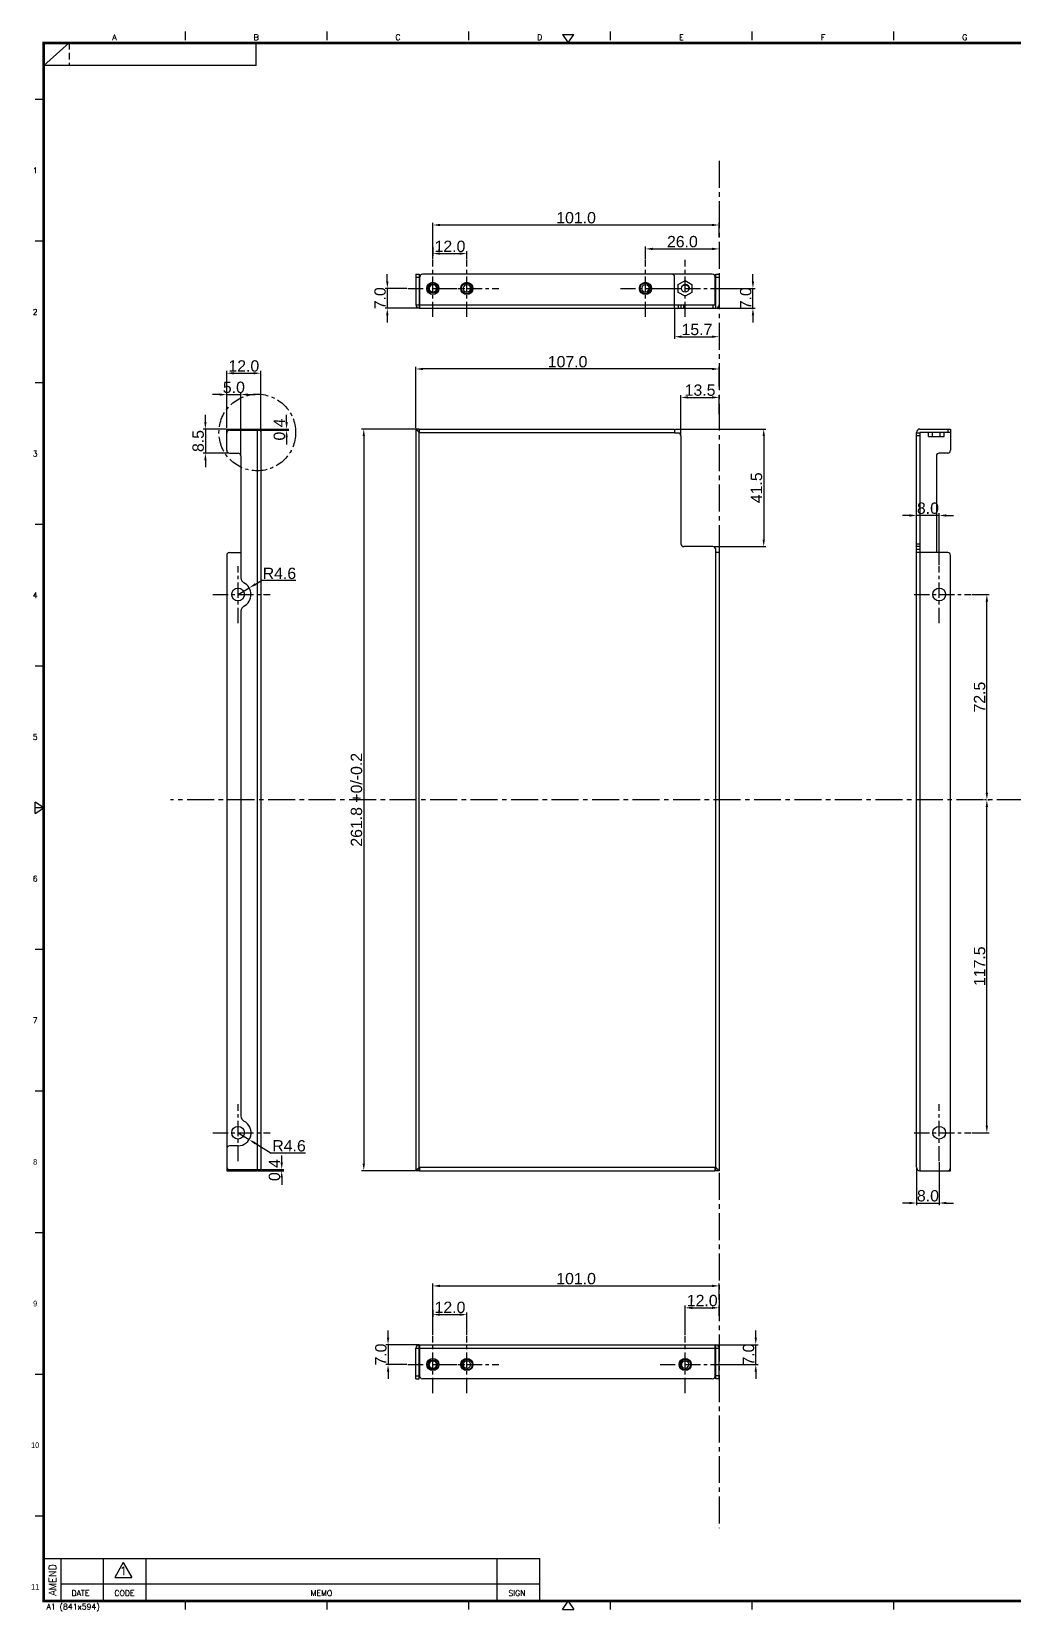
# Model space of a CAD drawing. Extents: x -425 to 6552, y -3049 to 3105.
# Drawn here: x 2309 to 2655, y -2564 to -2007 of the extents above; entities that cross this region are included whole.
import ezdxf
from ezdxf.enums import TextEntityAlignment as Align

# ---------------------------------------------------------------- set-up
doc = ezdxf.new("R2010")
doc.units = 0
doc.header["$PDMODE"] = 3
doc.header["$PDSIZE"] = 1.5
for name, pattern in [('CENTER', [17.8, 10.75, -2.35, 2.35, -2.35]), ('CENTER2', [28.575, 19.05, -3.175, 3.175, -3.175]), ('HIDDEN', [3.525, 2.35, -1.175])]:
    doc.linetypes.add(name, pattern=pattern)
doc.layers.get('0').update_dxf_attribs({"linetype": 'CONTINUOUS'})
doc.layers.get('DEFPOINTS').update_dxf_attribs({"linetype": 'CONTINUOUS'})
doc.layers.add('3', color=112, linetype='CENTER')
doc.layers.add('DIM', color=1, linetype='CONTINUOUS')
doc.styles.add('OMI-1', font='arial.ttf', dxfattribs={"oblique": 1})
doc.styles.add('SIM', font='simplex')
doc.styles.get("Standard").update_dxf_attribs({"font": 'gulim.ttc', "width": 0.8, "height": 2})
doc.dimstyles.new('1', dxfattribs={"dimtxt": 4, "dimasz": 2.5, "dimexe": 0.8, "dimexo": 0.3, "dimgap": 0.5, "dimtad": 1, "dimtoh": 1, "dimdec": 1, "dimzin": 0, "dimtxsty": 'OMI-1', "dimcen": 0, "dimclrd": 256, "dimclre": 256, "dimclrt": 256, "dimazin": 3, "dimtfac": 0.8, "dimtdec": 1, "dimtix": 1, "dimtmove": 0, "dimatfit": 3, "dimtolj": 1, "dimtzin": 0})

# ---------------------------------------------------------------- blocks, each defined once
blk = doc.blocks.new('*D8349')
at = {"layer": 'DEFPOINTS', "color": 0}
for p in [(2450.36, -2074.92), (2551.36, -2079.63), (2450.36, -2087.24)]:
    blk.add_point(p, dxfattribs=at)
at = {"layer": 'DIM'}
for p, q in [((2450.36, -2086.94), (2450.36, -2074.12)), ((2551.36, -2079.33), (2551.36, -2074.12)), ((2548.86, -2074.92), (2452.86, -2074.92))]:
    blk.add_line(p, q, dxfattribs=at)
for points in [[(2452.86, -2074.5), (2452.86, -2075.33), (2450.36, -2074.92)], [(2548.86, -2075.33), (2548.86, -2074.5), (2551.36, -2074.92)]]:
    blk.add_solid(points, dxfattribs=at)
at = {"layer": 'DIM', "insert": (2500.86, -2072.37), "char_height": 4, "attachment_point": 5, "style": 'OMI-1'}
blk.add_mtext('\\A1;101.0', dxfattribs=at)
blk = doc.blocks.new('*D8350')
at = {"layer": 'DEFPOINTS', "color": 0}
for p in [(2450.36, -2082.43), (2462.36, -2085.01), (2462.36, -2087.24)]:
    blk.add_point(p, dxfattribs=at)
at = {"layer": 'DIM'}
for p, q in [((2450.36, -2082.73), (2450.36, -2085.81)), ((2452.86, -2085.01), (2459.86, -2085.01)), ((2462.36, -2086.94), (2462.36, -2084.21))]:
    blk.add_line(p, q, dxfattribs=at)
for points in [[(2452.86, -2084.6), (2452.86, -2085.43), (2450.36, -2085.01)], [(2459.86, -2085.43), (2459.86, -2084.6), (2462.36, -2085.01)]]:
    blk.add_solid(points, dxfattribs=at)
at = {"layer": 'DIM', "insert": (2456.36, -2082.47), "char_height": 4, "attachment_point": 5, "style": 'OMI-1'}
blk.add_mtext('\\A1;12.0', dxfattribs=at)
blk = doc.blocks.new('*D8351')
at = {"layer": 'DEFPOINTS', "color": 0}
for p in [(2551.36, -2082.43), (2551.36, -2083.36), (2525.36, -2087.24)]:
    blk.add_point(p, dxfattribs=at)
at = {"layer": 'DIM'}
for p, q in [((2525.36, -2086.94), (2525.36, -2082.56)), ((2527.86, -2083.36), (2548.86, -2083.36)), ((2551.36, -2082.73), (2551.36, -2084.16))]:
    blk.add_line(p, q, dxfattribs=at)
for points in [[(2527.86, -2082.94), (2527.86, -2083.77), (2525.36, -2083.36)], [(2548.86, -2083.77), (2548.86, -2082.94), (2551.36, -2083.36)]]:
    blk.add_solid(points, dxfattribs=at)
at = {"layer": 'DIM', "insert": (2538.36, -2080.81), "char_height": 4, "attachment_point": 5, "style": 'OMI-1'}
blk.add_mtext('\\A1;26.0', dxfattribs=at)
blk = doc.blocks.new('*D8352')
at = {"layer": 'DEFPOINTS', "color": 0}
for p in [(2441.52, -2097.3), (2434.29, -2104.3), (2445.66, -2104.3)]:
    blk.add_point(p, dxfattribs=at)
at = {"layer": 'DIM'}
for p, q in [((2434.29, -2094.8), (2434.29, -2092.3)), ((2441.22, -2097.3), (2433.49, -2097.3)), ((2434.29, -2097.3), (2434.29, -2104.3)), ((2445.36, -2104.3), (2433.49, -2104.3)), ((2434.29, -2106.8), (2434.29, -2109.3))]:
    blk.add_line(p, q, dxfattribs=at)
for points in [[(2433.87, -2094.8), (2434.7, -2094.8), (2434.29, -2097.3)], [(2434.7, -2106.8), (2433.87, -2106.8), (2434.29, -2104.3)]]:
    blk.add_solid(points, dxfattribs=at)
at = {"layer": 'DIM', "insert": (2431.74, -2100.8), "char_height": 4, "attachment_point": 5, "rotation": 90, "style": 'OMI-1'}
blk.add_mtext('\\A1;7.0', dxfattribs=at)
blk = doc.blocks.new('*D8353')
at = {"layer": 'DEFPOINTS', "color": 0}
for p in [(2444.36, -2125.74), (2551.36, -2132.23), (2444.36, -2146.95)]:
    blk.add_point(p, dxfattribs=at)
at = {"layer": 'DIM'}
for p, q in [((2444.36, -2146.65), (2444.36, -2124.94)), ((2548.86, -2125.74), (2446.86, -2125.74)), ((2551.36, -2131.93), (2551.36, -2124.94))]:
    blk.add_line(p, q, dxfattribs=at)
for points in [[(2446.86, -2125.33), (2446.86, -2126.16), (2444.36, -2125.74)], [(2548.86, -2126.16), (2548.86, -2125.33), (2551.36, -2125.74)]]:
    blk.add_solid(points, dxfattribs=at)
at = {"layer": 'DIM', "insert": (2497.86, -2123.2), "char_height": 4, "attachment_point": 5, "style": 'OMI-1'}
blk.add_mtext('\\A1;107.0', dxfattribs=at)
blk = doc.blocks.new('*D8354')
at = {"layer": 'DEFPOINTS', "color": 0}
for p in [(2551.36, -2135.77), (2551.36, -2141.96), (2537.86, -2149.35)]:
    blk.add_point(p, dxfattribs=at)
at = {"layer": 'DIM'}
for p, q in [((2537.86, -2149.05), (2537.86, -2134.97)), ((2540.36, -2135.77), (2548.86, -2135.77)), ((2551.36, -2141.66), (2551.36, -2134.97))]:
    blk.add_line(p, q, dxfattribs=at)
for points in [[(2540.36, -2135.35), (2540.36, -2136.19), (2537.86, -2135.77)], [(2548.86, -2136.19), (2548.86, -2135.35), (2551.36, -2135.77)]]:
    blk.add_solid(points, dxfattribs=at)
at = {"layer": 'DIM', "insert": (2544.61, -2133.23), "char_height": 4, "attachment_point": 5, "style": 'OMI-1'}
blk.add_mtext('\\A1;13.5', dxfattribs=at)
blk = doc.blocks.new('*D8355')
at = {"layer": 'DEFPOINTS', "color": 0}
for p in [(2535.66, -2146.95), (2549.16, -2188.45), (2567.09, -2188.45)]:
    blk.add_point(p, dxfattribs=at)
at = {"layer": 'DIM'}
for p, q in [((2535.96, -2146.95), (2567.89, -2146.95)), ((2567.09, -2149.45), (2567.09, -2185.95)), ((2549.46, -2188.45), (2567.89, -2188.45))]:
    blk.add_line(p, q, dxfattribs=at)
for points in [[(2567.51, -2149.45), (2566.68, -2149.45), (2567.09, -2146.95)], [(2566.68, -2185.95), (2567.51, -2185.95), (2567.09, -2188.45)]]:
    blk.add_solid(points, dxfattribs=at)
at = {"layer": 'DIM', "insert": (2564.55, -2167.7), "char_height": 4, "attachment_point": 5, "rotation": 90, "style": 'OMI-1'}
blk.add_mtext('\\A1;41.5', dxfattribs=at)
blk = doc.blocks.new('*D8356')
at = {"layer": 'DEFPOINTS', "color": 0}
for p in [(2535.66, -2104.3), (2551.36, -2113.78), (2551.36, -2114.35)]:
    blk.add_point(p, dxfattribs=at)
at = {"layer": 'DIM'}
for p, q in [((2535.66, -2104.6), (2535.66, -2115.15)), ((2538.16, -2114.35), (2548.86, -2114.35)), ((2551.36, -2114.08), (2551.36, -2115.15))]:
    blk.add_line(p, q, dxfattribs=at)
for points in [[(2538.16, -2113.94), (2538.16, -2114.77), (2535.66, -2114.35)], [(2548.86, -2114.77), (2548.86, -2113.94), (2551.36, -2114.35)]]:
    blk.add_solid(points, dxfattribs=at)
at = {"layer": 'DIM', "insert": (2543.51, -2111.81), "char_height": 4, "attachment_point": 5, "style": 'OMI-1'}
blk.add_mtext('\\A1;15.7', dxfattribs=at)
blk = doc.blocks.new('*D8357')
at = {"layer": 'DEFPOINTS', "color": 0}
for p in [(2549.96, -2097.3), (2563.29, -2097.3), (2550.16, -2104.3)]:
    blk.add_point(p, dxfattribs=at)
at = {"layer": 'DIM'}
for p, q in [((2563.29, -2094.8), (2563.29, -2092.3)), ((2550.26, -2097.3), (2564.09, -2097.3)), ((2563.29, -2104.3), (2563.29, -2097.3)), ((2550.46, -2104.3), (2564.09, -2104.3)), ((2563.29, -2106.8), (2563.29, -2109.3))]:
    blk.add_line(p, q, dxfattribs=at)
for points in [[(2562.87, -2094.8), (2563.7, -2094.8), (2563.29, -2097.3)], [(2563.7, -2106.8), (2562.87, -2106.8), (2563.29, -2104.3)]]:
    blk.add_solid(points, dxfattribs=at)
at = {"layer": 'DIM', "insert": (2560.75, -2100.8), "char_height": 4, "attachment_point": 5, "rotation": 90, "style": 'OMI-1'}
blk.add_mtext('\\A1;7.0', dxfattribs=at)
blk = doc.blocks.new('*D8358')
at = {"layer": 'DEFPOINTS', "color": 0}
for p in [(2444.36, -2146.95), (2425.98, -2408.75), (2444.36, -2408.75)]:
    blk.add_point(p, dxfattribs=at)
at = {"layer": 'DIM'}
for p, q in [((2444.06, -2146.95), (2425.18, -2146.95)), ((2425.98, -2149.45), (2425.98, -2406.25)), ((2444.06, -2408.75), (2425.18, -2408.75))]:
    blk.add_line(p, q, dxfattribs=at)
for points in [[(2426.4, -2149.45), (2425.57, -2149.45), (2425.98, -2146.95)], [(2425.57, -2406.25), (2426.4, -2406.25), (2425.98, -2408.75)]]:
    blk.add_solid(points, dxfattribs=at)
at = {"layer": 'DIM', "insert": (2423.42, -2277.85), "char_height": 4, "attachment_point": 5, "rotation": 90, "style": 'OMI-1'}
blk.add_mtext('\\A1;\\A1;261.8 +0/-0.2', dxfattribs=at)
blk = doc.blocks.new('*D8359')
at = {"layer": 'DEFPOINTS', "color": 0}
for p in [(2377.62, -2146.95), (2370.1, -2155.45), (2378.62, -2155.45)]:
    blk.add_point(p, dxfattribs=at)
at = {"layer": 'DIM'}
for p, q in [((2377.32, -2146.95), (2369.3, -2146.95)), ((2370.1, -2144.45), (2370.1, -2141.95)), ((2370.1, -2146.95), (2370.1, -2155.45)), ((2378.32, -2155.45), (2369.3, -2155.45)), ((2370.1, -2157.95), (2370.1, -2160.45))]:
    blk.add_line(p, q, dxfattribs=at)
for points in [[(2369.69, -2144.45), (2370.52, -2144.45), (2370.1, -2146.95)], [(2370.52, -2157.95), (2369.69, -2157.95), (2370.1, -2155.45)]]:
    blk.add_solid(points, dxfattribs=at)
at = {"layer": 'DIM', "insert": (2367.56, -2151.2), "char_height": 4, "attachment_point": 5, "rotation": 90, "style": 'OMI-1'}
blk.add_mtext('\\A1;8.5', dxfattribs=at)
blk = doc.blocks.new('*D8360')
at = {"layer": 'DEFPOINTS', "color": 0}
for p in [(2382.62, -2134.78), (2377.62, -2146.95), (2382.62, -2156.45)]:
    blk.add_point(p, dxfattribs=at)
at = {"layer": 'DIM'}
for p, q in [((2375.12, -2134.78), (2372.62, -2134.78)), ((2377.62, -2146.65), (2377.62, -2133.98)), ((2377.62, -2134.78), (2382.62, -2134.78)), ((2382.62, -2156.15), (2382.62, -2133.98)), ((2385.12, -2134.78), (2387.62, -2134.78))]:
    blk.add_line(p, q, dxfattribs=at)
for points in [[(2375.12, -2135.2), (2375.12, -2134.37), (2377.62, -2134.78)], [(2385.12, -2134.37), (2385.12, -2135.2), (2382.62, -2134.78)]]:
    blk.add_solid(points, dxfattribs=at)
at = {"layer": 'DIM', "insert": (2380.12, -2132.24), "char_height": 4, "attachment_point": 5, "style": 'OMI-1'}
blk.add_mtext('\\A1;5.0', dxfattribs=at)
blk = doc.blocks.new('*D8361')
at = {"layer": 'DEFPOINTS', "color": 0}
for p in [(2389.62, -2127.24), (2377.62, -2140.32), (2389.62, -2148.15)]:
    blk.add_point(p, dxfattribs=at)
at = {"layer": 'DIM'}
for p, q in [((2377.62, -2140.02), (2377.62, -2126.44)), ((2380.12, -2127.24), (2387.12, -2127.24)), ((2389.62, -2147.85), (2389.62, -2126.44))]:
    blk.add_line(p, q, dxfattribs=at)
for points in [[(2380.12, -2126.82), (2380.12, -2127.65), (2377.62, -2127.24)], [(2387.12, -2127.65), (2387.12, -2126.82), (2389.62, -2127.24)]]:
    blk.add_solid(points, dxfattribs=at)
at = {"layer": 'DIM', "insert": (2383.62, -2124.7), "char_height": 4, "attachment_point": 5, "style": 'OMI-1'}
blk.add_mtext('\\A1;12.0', dxfattribs=at)
blk = doc.blocks.new('*D8362')
at = {"layer": 'DEFPOINTS', "color": 0}
for p in [(2381.62, -2205.35), (2385.58, -2203)]:
    blk.add_point(p, dxfattribs=at)
at = {"layer": 'DIM'}
for p, q in [((2387.73, -2201.73), (2389.88, -2200.45)), ((2402, -2200.45), (2389.88, -2200.45)), ((2381.62, -2205.35), (2385.58, -2203))]:
    blk.add_line(p, q, dxfattribs=at)
blk.add_solid([(2387.51, -2201.37), (2387.94, -2202.09), (2385.58, -2203)], dxfattribs=at)
at = {"layer": 'DIM', "insert": (2396.19, -2197.91), "char_height": 4, "attachment_point": 5, "style": 'OMI-1'}
blk.add_mtext('\\A1;R4.6', dxfattribs=at)
blk = doc.blocks.new('*D8363')
at = {"layer": 'DEFPOINTS', "color": 0}
for p in [(2381.62, -2395.35), (2385.54, -2397.76)]:
    blk.add_point(p, dxfattribs=at)
at = {"layer": 'DIM'}
for p, q in [((2381.62, -2395.35), (2385.54, -2397.76)), ((2387.67, -2399.07), (2393.27, -2402.52)), ((2405.39, -2402.52), (2393.27, -2402.52))]:
    blk.add_line(p, q, dxfattribs=at)
blk.add_solid([(2387.89, -2398.72), (2387.45, -2399.43), (2385.54, -2397.76)], dxfattribs=at)
at = {"layer": 'DIM', "insert": (2399.58, -2399.98), "char_height": 4, "attachment_point": 5, "style": 'OMI-1'}
blk.add_mtext('\\A1;R4.6', dxfattribs=at)
blk = doc.blocks.new('*D8364')
at = {"layer": 'DEFPOINTS', "color": 0}
for p in [(2621, -2407.55), (2629, -2405.41), (2629, -2420.16)]:
    blk.add_point(p, dxfattribs=at)
at = {"layer": 'DIM'}
for p, q in [((2621, -2407.85), (2621, -2420.96)), ((2629, -2405.71), (2629, -2420.96)), ((2618.5, -2420.16), (2616, -2420.16)), ((2621, -2420.16), (2629, -2420.16)), ((2631.5, -2420.16), (2634, -2420.16))]:
    blk.add_line(p, q, dxfattribs=at)
for points in [[(2618.5, -2420.58), (2618.5, -2419.75), (2621, -2420.16)], [(2631.5, -2419.75), (2631.5, -2420.58), (2629, -2420.16)]]:
    blk.add_solid(points, dxfattribs=at)
at = {"layer": 'DIM', "insert": (2625, -2417.62), "char_height": 4, "attachment_point": 5, "style": 'OMI-1'}
blk.add_mtext('\\A1;8.0', dxfattribs=at)
blk = doc.blocks.new('*D8365')
at = {"layer": 'DEFPOINTS', "color": 0}
for p in [(2645.82, -2277.85), (2645.82, -2277.85), (2640.29, -2395.35)]:
    blk.add_point(p, dxfattribs=at)
at = {"layer": 'DIM'}
for p, q in [((2645.82, -2392.85), (2645.82, -2280.35)), ((2646.12, -2277.85), (2646.62, -2277.85)), ((2640.59, -2395.35), (2646.62, -2395.35))]:
    blk.add_line(p, q, dxfattribs=at)
for points in [[(2646.23, -2280.35), (2645.4, -2280.35), (2645.82, -2277.85)], [(2645.4, -2392.85), (2646.23, -2392.85), (2645.82, -2395.35)]]:
    blk.add_solid(points, dxfattribs=at)
at = {"layer": 'DIM', "insert": (2643.27, -2336.6), "char_height": 4, "attachment_point": 5, "rotation": 90, "style": 'OMI-1'}
blk.add_mtext('\\A1;117.5', dxfattribs=at)
blk = doc.blocks.new('*D8366')
at = {"layer": 'DEFPOINTS', "color": 0}
for p in [(2640.29, -2205.35), (2645.82, -2205.35), (2645.82, -2277.85)]:
    blk.add_point(p, dxfattribs=at)
at = {"layer": 'DIM'}
for p, q in [((2640.59, -2205.35), (2646.62, -2205.35)), ((2645.82, -2275.35), (2645.82, -2207.85)), ((2645.52, -2277.85), (2645.02, -2277.85))]:
    blk.add_line(p, q, dxfattribs=at)
for points in [[(2646.23, -2207.85), (2645.4, -2207.85), (2645.82, -2205.35)], [(2645.4, -2275.35), (2646.23, -2275.35), (2645.82, -2277.85)]]:
    blk.add_solid(points, dxfattribs=at)
at = {"layer": 'DIM', "insert": (2643.27, -2241.6), "char_height": 4, "attachment_point": 5, "rotation": 90, "style": 'OMI-1'}
blk.add_mtext('\\A1;72.5', dxfattribs=at)
blk = doc.blocks.new('*D8367')
at = {"layer": 'DEFPOINTS', "color": 0}
for p in [(2621, -2177.46), (2621, -2179.53), (2629, -2195.29)]:
    blk.add_point(p, dxfattribs=at)
at = {"layer": 'DIM'}
for p, q in [((2618.5, -2177.46), (2616, -2177.46)), ((2621, -2179.23), (2621, -2176.66)), ((2629, -2177.46), (2621, -2177.46)), ((2629, -2194.99), (2629, -2176.66)), ((2631.5, -2177.46), (2634, -2177.46))]:
    blk.add_line(p, q, dxfattribs=at)
for points in [[(2618.5, -2177.87), (2618.5, -2177.04), (2621, -2177.46)], [(2631.5, -2177.04), (2631.5, -2177.87), (2629, -2177.46)]]:
    blk.add_solid(points, dxfattribs=at)
at = {"layer": 'DIM', "insert": (2625, -2174.91), "char_height": 4, "attachment_point": 5, "style": 'OMI-1'}
blk.add_mtext('\\A1;8.0', dxfattribs=at)
blk = doc.blocks.new('*D8368')
at = {"layer": 'DEFPOINTS', "color": 0}
for p in [(2551.36, -2449.41), (2551.36, -2454.57), (2450.36, -2467.12)]:
    blk.add_point(p, dxfattribs=at)
at = {"layer": 'DIM'}
for p, q in [((2450.36, -2466.82), (2450.36, -2448.61)), ((2452.86, -2449.41), (2548.86, -2449.41)), ((2551.36, -2454.27), (2551.36, -2448.61))]:
    blk.add_line(p, q, dxfattribs=at)
for points in [[(2452.86, -2449), (2452.86, -2449.83), (2450.36, -2449.41)], [(2548.86, -2449.83), (2548.86, -2449), (2551.36, -2449.41)]]:
    blk.add_solid(points, dxfattribs=at)
at = {"layer": 'DIM', "insert": (2500.86, -2446.87), "char_height": 4, "attachment_point": 5, "style": 'OMI-1'}
blk.add_mtext('\\A1;101.0', dxfattribs=at)
blk = doc.blocks.new('*D8369')
at = {"layer": 'DEFPOINTS', "color": 0}
for p in [(2450.36, -2457.72), (2462.36, -2459.55), (2462.36, -2467.12)]:
    blk.add_point(p, dxfattribs=at)
at = {"layer": 'DIM'}
for p, q in [((2450.36, -2458.02), (2450.36, -2460.35)), ((2462.36, -2466.82), (2462.36, -2458.75)), ((2452.86, -2459.55), (2459.86, -2459.55))]:
    blk.add_line(p, q, dxfattribs=at)
for points in [[(2452.86, -2459.13), (2452.86, -2459.97), (2450.36, -2459.55)], [(2459.86, -2459.97), (2459.86, -2459.13), (2462.36, -2459.55)]]:
    blk.add_solid(points, dxfattribs=at)
at = {"layer": 'DIM', "insert": (2456.36, -2457.01), "char_height": 4, "attachment_point": 5, "style": 'OMI-1'}
blk.add_mtext('\\A1;12.0', dxfattribs=at)
blk = doc.blocks.new('*D8370')
at = {"layer": 'DEFPOINTS', "color": 0}
for p in [(2551.36, -2457.15), (2551.36, -2460.29), (2539.36, -2467.12)]:
    blk.add_point(p, dxfattribs=at)
at = {"layer": 'DIM'}
for p, q in [((2539.36, -2466.82), (2539.36, -2456.35)), ((2541.86, -2457.15), (2548.86, -2457.15)), ((2551.36, -2459.99), (2551.36, -2456.35))]:
    blk.add_line(p, q, dxfattribs=at)
for points in [[(2541.86, -2456.74), (2541.86, -2457.57), (2539.36, -2457.15)], [(2548.86, -2457.57), (2548.86, -2456.74), (2551.36, -2457.15)]]:
    blk.add_solid(points, dxfattribs=at)
at = {"layer": 'DIM', "insert": (2545.36, -2454.61), "char_height": 4, "attachment_point": 5, "style": 'OMI-1'}
blk.add_mtext('\\A1;12.0', dxfattribs=at)
blk = doc.blocks.new('*D8371')
at = {"layer": 'DEFPOINTS', "color": 0}
for p in [(2445.66, -2470.18), (2434.55, -2477.18), (2441.52, -2477.18)]:
    blk.add_point(p, dxfattribs=at)
at = {"layer": 'DIM'}
for p, q in [((2445.36, -2470.18), (2433.75, -2470.18)), ((2434.55, -2467.68), (2434.55, -2465.18)), ((2434.55, -2470.18), (2434.55, -2477.18)), ((2441.22, -2477.18), (2433.75, -2477.18)), ((2434.55, -2479.68), (2434.55, -2482.18))]:
    blk.add_line(p, q, dxfattribs=at)
for points in [[(2434.13, -2467.68), (2434.97, -2467.68), (2434.55, -2470.18)], [(2434.97, -2479.68), (2434.13, -2479.68), (2434.55, -2477.18)]]:
    blk.add_solid(points, dxfattribs=at)
at = {"layer": 'DIM', "insert": (2432.01, -2473.68), "char_height": 4, "attachment_point": 5, "rotation": 90, "style": 'OMI-1'}
blk.add_mtext('\\A1;7.0', dxfattribs=at)
blk = doc.blocks.new('*D8372')
at = {"layer": 'DEFPOINTS', "color": 0}
for p in [(2550.16, -2470.18), (2564.29, -2470.18), (2550.16, -2477.18)]:
    blk.add_point(p, dxfattribs=at)
at = {"layer": 'DIM'}
for p, q in [((2550.46, -2470.18), (2565.09, -2470.18)), ((2564.29, -2467.68), (2564.29, -2465.18)), ((2564.29, -2477.18), (2564.29, -2470.18)), ((2550.46, -2477.18), (2565.09, -2477.18)), ((2564.29, -2479.68), (2564.29, -2482.18))]:
    blk.add_line(p, q, dxfattribs=at)
for points in [[(2563.88, -2467.68), (2564.71, -2467.68), (2564.29, -2470.18)], [(2564.71, -2479.68), (2563.88, -2479.68), (2564.29, -2477.18)]]:
    blk.add_solid(points, dxfattribs=at)
at = {"layer": 'DIM', "insert": (2561.75, -2473.68), "char_height": 4, "attachment_point": 5, "rotation": 90, "style": 'OMI-1'}
blk.add_mtext('\\A1;7.0', dxfattribs=at)
blk = doc.blocks.new('*D8437')
at = {"layer": 'DEFPOINTS', "color": 0}
for p in [(2388.42, -2146.95), (2389.62, -2147.35), (2398.75, -2147.35)]:
    blk.add_point(p, dxfattribs=at)
at = {"layer": 'DIM'}
for p, q in [((2388.72, -2146.95), (2399.55, -2146.95)), ((2398.75, -2144.45), (2398.75, -2141.95)), ((2398.75, -2146.95), (2398.75, -2147.35)), ((2389.92, -2147.35), (2399.55, -2147.35)), ((2398.75, -2149.85), (2398.75, -2152.35))]:
    blk.add_line(p, q, dxfattribs=at)
for points in [[(2398.33, -2144.45), (2399.17, -2144.45), (2398.75, -2146.95)], [(2399.17, -2149.85), (2398.33, -2149.85), (2398.75, -2147.35)]]:
    blk.add_solid(points, dxfattribs=at)
at = {"layer": 'DIM', "insert": (2396.21, -2147.15), "char_height": 4, "attachment_point": 5, "rotation": 90, "style": 'OMI-1'}
blk.add_mtext('\\A1;0.4', dxfattribs=at)
blk = doc.blocks.new('*D8438')
at = {"layer": 'DEFPOINTS', "color": 0}
for p in [(2388.42, -2408.75), (2389.62, -2408.35), (2397.02, -2408.35)]:
    blk.add_point(p, dxfattribs=at)
at = {"layer": 'DIM'}
for p, q in [((2397.02, -2405.85), (2397.02, -2403.35)), ((2388.72, -2408.75), (2397.82, -2408.75)), ((2389.92, -2408.35), (2397.82, -2408.35)), ((2397.02, -2408.75), (2397.02, -2408.35)), ((2397.02, -2411.25), (2397.02, -2413.75))]:
    blk.add_line(p, q, dxfattribs=at)
for points in [[(2396.61, -2405.85), (2397.44, -2405.85), (2397.02, -2408.35)], [(2397.44, -2411.25), (2396.61, -2411.25), (2397.02, -2408.75)]]:
    blk.add_solid(points, dxfattribs=at)
at = {"layer": 'DIM', "insert": (2394.48, -2408.55), "char_height": 4, "attachment_point": 5, "rotation": 90, "style": 'OMI-1'}
blk.add_mtext('\\A1;0.4', dxfattribs=at)

msp = doc.modelspace()

# ---------------------------------------------------------------- linework, layer by layer
for p, q in [((2363.04, -2009.65), (2363.04, -2006.65)), ((2413.04, -2009.65), (2413.04, -2006.65)), ((2463.04, -2009.65), (2463.04, -2006.65)), ((2513.04, -2009.65), (2513.04, -2006.65)), ((2563.04, -2009.65), (2563.04, -2006.65)), ((2613.04, -2009.65), (2613.04, -2006.65)), ((2313.04, -2018.65), (2322.04, -2010.65)), ((2388.04, -2018.65), (2388.04, -2010.65)), ((2496.04, -2007.65), (2500.04, -2007.65)), ((2496.04, -2007.65), (2498.04, -2010.65)), ((2498.04, -2010.65), (2500.04, -2007.65)), ((2388.04, -2018.65), (2313.04, -2018.65)), ((2313.04, -2030.65), (2310.04, -2030.65)), ((2313.04, -2080.65), (2310.04, -2080.65)), ((2313.04, -2130.65), (2310.04, -2130.65)), ((2313.04, -2180.65), (2310.04, -2180.65)), ((2313.04, -2230.65), (2310.04, -2230.65)), ((2310.04, -2282.65), (2310.04, -2278.65)), ((2313.04, -2280.65), (2310.04, -2278.65)), ((2310.04, -2282.65), (2313.04, -2280.65)), ((2313.04, -2280.65), (2310.04, -2280.65)), ((2313.04, -2330.65), (2310.04, -2330.65)), ((2313.04, -2380.65), (2310.04, -2380.65)), ((2313.04, -2430.65), (2310.04, -2430.65)), ((2313.04, -2480.65), (2310.04, -2480.65)), ((2313.04, -2530.65), (2310.04, -2530.65)), ((2313.04, -2545.65), (2488.04, -2545.65)), ((2319.04, -2545.65), (2319.04, -2560.65)), ((2334.04, -2545.65), (2334.04, -2560.65)), ((2341.14, -2547.04), (2338.14, -2552.29)), ((2341.14, -2547.04), (2344.14, -2552.29)), ((2349.04, -2545.65), (2349.04, -2560.65)), ((2473.04, -2560.65), (2473.04, -2545.65)), ((2488.04, -2560.65), (2488.04, -2545.65)), ((2338.14, -2552.29), (2344.14, -2552.29)), ((2488.04, -2554.65), (2319.04, -2554.65)), ((2363.04, -2563.65), (2363.04, -2560.65)), ((2413.04, -2563.65), (2413.04, -2560.65)), ((2463.04, -2563.65), (2463.04, -2560.65)), ((2496.04, -2563.65), (2498.04, -2560.65)), ((2496.04, -2563.65), (2500.04, -2563.65)), ((2498.04, -2560.65), (2500.04, -2563.65)), ((2513.04, -2563.65), (2513.04, -2560.65)), ((2563.04, -2563.65), (2563.04, -2560.65)), ((2613.04, -2563.65), (2613.04, -2560.65))]:
    msp.add_line(p, q)
at = {"linetype": 'HIDDEN'}
msp.add_line((2322.04, -2010.65), (2322.04, -2018.65), dxfattribs=at)
at = {"color": 7, "linetype": 'CONTINUOUS'}
for p, q in [((2444.36, -2092.3), (2445.56, -2092.3)), ((2444.36, -2092.3), (2444.36, -2103.1)), ((2444.36, -2093.3), (2445.56, -2093.3)), ((2445.56, -2092.3), (2445.56, -2104.3)), ((2445.76, -2104.3), (2445.76, -2093.3)), ((2548.96, -2092.3), (2446.66, -2092.3)), ((2535.66, -2104.3), (2535.66, -2093.3)), ((2549.96, -2103.1), (2549.96, -2093.3)), ((2550.16, -2092.3), (2551.36, -2092.3)), ((2550.16, -2104.3), (2550.16, -2092.3)), ((2550.16, -2093.3), (2551.36, -2093.3)), ((2551.36, -2092.3), (2551.36, -2103.1)), ((2444.36, -2103.1), (2550.16, -2103.1)), ((2445.56, -2104.3), (2550.16, -2104.3)), ((2536.86, -2103.1), (2536.86, -2104.3)), ((2537.86, -2103.1), (2537.86, -2104.3)), ((2538.86, -2104.3), (2538.86, -2103.1)), ((2549.16, -2103.1), (2549.16, -2104.3)), ((2377.62, -2154.45), (2377.62, -2146.95)), ((2377.62, -2146.95), (2388.42, -2146.95)), ((2444.36, -2146.95), (2444.36, -2408.75)), ((2445.56, -2146.95), (2444.36, -2146.95)), ((2445.56, -2408.75), (2445.56, -2146.95)), ((2445.66, -2148.35), (2445.66, -2146.95)), ((2445.66, -2146.95), (2535.66, -2146.95)), ((2535.66, -2146.95), (2535.66, -2148.35)), ((2622.2, -2146.95), (2633, -2146.95)), ((2632, -2146.95), (2632, -2148.15)), ((2633, -2146.95), (2633, -2154.45)), ((2378.62, -2147.35), (2389.62, -2147.35)), ((2388.42, -2147.35), (2388.42, -2408.35)), ((2389.62, -2147.35), (2389.62, -2408.35)), ((2445.56, -2148.35), (2445.66, -2148.35)), ((2445.66, -2148.15), (2535.66, -2148.15)), ((2536.86, -2148.35), (2535.66, -2148.35)), ((2537.86, -2149.35), (2537.86, -2187.45)), ((2621, -2407.55), (2621, -2148.15)), ((2622.2, -2148.35), (2621, -2148.35)), ((2622.2, -2149.35), (2621, -2149.35)), ((2622.2, -2148.15), (2622.2, -2408.75)), ((2633, -2148.15), (2622.2, -2148.15)), ((2378.62, -2155.45), (2381.62, -2155.45)), ((2382.62, -2156.45), (2382.62, -2199.47)), ((2628, -2156.45), (2628, -2190.55)), ((2632, -2155.45), (2629, -2155.45)), ((2377.62, -2191.55), (2377.62, -2408.75)), ((2378.62, -2190.55), (2382.62, -2190.55)), ((2549.16, -2188.45), (2538.86, -2188.45)), ((2550.16, -2408.75), (2550.16, -2189.45)), ((2551.36, -2190.55), (2550.16, -2190.55)), ((2551.36, -2190.55), (2551.36, -2408.75)), ((2621, -2187.45), (2622.2, -2187.45)), ((2622.2, -2188.45), (2621, -2188.45)), ((2622.2, -2189.45), (2621, -2189.45)), ((2632, -2190.55), (2621, -2190.55)), ((2633, -2408.75), (2633, -2191.55)), ((2382.62, -2211.23), (2382.62, -2389.47)), ((2381.62, -2399.95), (2378.62, -2399.95)), ((2377.62, -2408.75), (2388.42, -2408.75)), ((2378.62, -2408.35), (2389.62, -2408.35)), ((2445.56, -2408.75), (2444.36, -2408.75)), ((2445.56, -2407.35), (2445.66, -2407.35)), ((2445.66, -2407.35), (2445.66, -2408.75)), ((2445.66, -2407.55), (2549.96, -2407.55)), ((2445.66, -2408.75), (2549.96, -2408.75)), ((2549.96, -2407.45), (2550.16, -2407.45)), ((2549.96, -2408.75), (2549.96, -2407.45)), ((2551.36, -2408.75), (2550.16, -2408.75)), ((2622.2, -2408.75), (2633, -2408.75)), ((2445.56, -2482.18), (2445.56, -2470.18)), ((2445.56, -2470.18), (2550.16, -2470.18)), ((2445.66, -2470.18), (2445.66, -2481.18)), ((2549.96, -2481.18), (2549.96, -2470.18)), ((2550.16, -2482.18), (2550.16, -2470.18)), ((2444.36, -2482.18), (2444.36, -2471.38)), ((2444.36, -2471.38), (2551.36, -2471.38)), ((2551.36, -2482.18), (2551.36, -2471.38)), ((2444.36, -2481.18), (2445.56, -2481.18)), ((2551.36, -2481.18), (2550.16, -2481.18)), ((2444.36, -2482.18), (2445.56, -2482.18)), ((2548.96, -2482.18), (2446.66, -2482.18)), ((2551.36, -2482.18), (2550.16, -2482.18))]:
    msp.add_line(p, q, dxfattribs=at)
at = {"color": 4, "linetype": 'CONTINUOUS'}
for p, q in [((2536.96, -2095.92), (2539.36, -2094.53)), ((2536.96, -2098.69), (2536.96, -2095.92)), ((2539.36, -2094.53), (2541.76, -2095.92)), ((2541.76, -2095.92), (2541.76, -2098.69)), ((2539.36, -2100.07), (2536.96, -2098.69)), ((2541.76, -2098.69), (2539.36, -2100.07)), ((2625.23, -2149.6), (2625.23, -2148.15)), ((2625.23, -2149.6), (2630.77, -2149.6)), ((2626.62, -2149.6), (2626.62, -2148.15)), ((2629.39, -2149.6), (2629.39, -2148.15)), ((2630.77, -2149.6), (2630.77, -2148.15))]:
    msp.add_line(p, q, dxfattribs=at)
at = {"const_width": 1}
msp.add_lwpolyline([(3113.04, -2010.65), (2313.04, -2010.65), (2313.04, -2560.65), (3113.04, -2560.65)], close=True, dxfattribs=at)
at = {"color": 4, "linetype": 'CONTINUOUS'}
for centre, radius in [((2450.36, -2097.3), 2.15), ((2450.36, -2097.3), 1.7), ((2462.36, -2097.3), 2.15), ((2462.36, -2097.3), 1.9), ((2525.36, -2097.3), 2.15), ((2525.36, -2097.3), 1.9), ((2539.36, -2097.3), 1.3), ((2450.36, -2477.18), 2.15), ((2450.36, -2477.18), 1.7), ((2462.36, -2477.18), 2.15), ((2462.36, -2477.18), 1.9), ((2539.36, -2477.18), 2.15), ((2539.36, -2477.18), 1.9)]:
    msp.add_circle(centre, radius, dxfattribs=at)
at = {"color": 7, "linetype": 'CONTINUOUS'}
for centre in [(2381.62, -2205.35), (2629, -2205.35), (2381.62, -2395.35), (2629, -2395.35)]:
    msp.add_circle(centre, 2.25, dxfattribs=at)
for centre, radius, start, end in [((2446.76, -2093.3), 1, 90, 180), ((2534.66, -2093.3), 1, 0, 90), ((2548.96, -2093.3), 1, 0, 90), ((2445.56, -2103.1), 1.2, 180, 270), ((2445.56, -2103.1), 1.2, 180, 270), ((2445.56, -2103.1), 1.2, 180, 270), ((2550.16, -2103.1), 1.2, 270, 0), ((2388.42, -2148.15), 1.2, 41.8103, 90), ((2622.2, -2148.15), 1.2, 90, 180), ((2378.62, -2148.35), 1, 90, 180), ((2421.07, -2172.47), 34.52, 44.9756, 45.148), ((2433.9, -2159.66), 16.38, 44.6173, 44.9753), ((2536.86, -2149.35), 1, 0, 90), ((2378.62, -2154.45), 1, 180, 270), ((2381.62, -2156.45), 1, 0, 90), ((2629, -2156.45), 1, 90, 180), ((2632, -2154.45), 1, 270, 0), ((2378.62, -2191.55), 1, 90, 180), ((2538.86, -2187.45), 1, 180, 270), ((2549.16, -2189.45), 1, 0, 90), ((2632, -2191.55), 1, 0, 90), ((2384.62, -2199.47), 2, 180, 242.9643), ((2381.62, -2205.35), 4.6, 297.0357, 62.9643), ((2384.62, -2211.23), 2, 117.0357, 180), ((2381.62, -2395.35), 4.6, 270, 62.9643), ((2384.62, -2389.47), 2, 180, 242.9643), ((2378.62, -2400.95), 1, 90, 180), ((2378.62, -2407.35), 1, 180, 270), ((2388.42, -2407.55), 1.2, 270, 318.1897), ((2560.64, -2397.35), 14.62, 224.2313, 224.9877), ((2622.2, -2407.55), 1.2, 180, 270), ((2632, -2407.75), 1, 270, 0), ((2445.56, -2471.38), 1.2, 90, 180), ((2550.16, -2471.38), 1.2, 0, 90), ((2446.66, -2481.18), 1, 180, 270), ((2548.96, -2481.18), 1, 270, 0)]:
    msp.add_arc(centre, radius, start, end, dxfattribs=at)
at = {"color": 4, "linetype": 'CONTINUOUS'}
for centre, start, end in [((2450.36, -2097.3), 195.0032, 194.4749), ((2462.36, -2097.3), 195.0032, 194.4749), ((2525.36, -2097.3), 195.0032, 194.4749), ((2450.36, -2477.18), 15.0032, 14.4749), ((2462.36, -2477.18), 15.0032, 14.4749), ((2539.36, -2477.18), 15.0032, 14.4749)]:
    msp.add_arc(centre, 1.3, start, end, dxfattribs=at)
for points, knots in [([(2451.07, -2095.98), (2451.21, -2096.06), (2451.46, -2096.26), (2451.72, -2096.67), (2451.83, -2097.14), (2451.79, -2097.54), (2451.69, -2097.84), (2451.58, -2098.05), (2451.43, -2098.23), (2451.25, -2098.39), (2451.05, -2098.52), (2450.83, -2098.61), (2450.6, -2098.66), (2450.44, -2098.67), (2450.36, -2098.67)], [0, 0, 0, 0, 0.124824, 0.24963, 0.374427, 0.499216, 0.561817, 0.624418, 0.68702, 0.74962, 0.812217, 0.874811, 0.93741, 1, 1, 1, 1]), ([(2451.66, -2097.28), (2451.68, -2097.16), (2451.67, -2096.91), (2451.56, -2096.55), (2451.36, -2096.23), (2451.18, -2096.05), (2451.07, -2095.98)], [0, 0, 0, 0, 0.249691, 0.499597, 0.749701, 1, 1, 1, 1]), ([(2463.07, -2095.98), (2463.21, -2096.06), (2463.46, -2096.26), (2463.72, -2096.67), (2463.83, -2097.14), (2463.79, -2097.54), (2463.69, -2097.84), (2463.58, -2098.05), (2463.43, -2098.23), (2463.25, -2098.39), (2463.05, -2098.52), (2462.83, -2098.61), (2462.6, -2098.66), (2462.44, -2098.67), (2462.36, -2098.67)], [0, 0, 0, 0, 0.124824, 0.24963, 0.374427, 0.499216, 0.561817, 0.624418, 0.68702, 0.74962, 0.812217, 0.874811, 0.93741, 1, 1, 1, 1]), ([(2463.66, -2097.28), (2463.68, -2097.16), (2463.67, -2096.91), (2463.56, -2096.55), (2463.36, -2096.23), (2463.18, -2096.05), (2463.07, -2095.98)], [0, 0, 0, 0, 0.249691, 0.499597, 0.749701, 1, 1, 1, 1]), ([(2526.07, -2095.98), (2526.21, -2096.06), (2526.46, -2096.26), (2526.72, -2096.67), (2526.83, -2097.14), (2526.79, -2097.54), (2526.69, -2097.84), (2526.58, -2098.05), (2526.43, -2098.23), (2526.25, -2098.39), (2526.05, -2098.52), (2525.83, -2098.61), (2525.6, -2098.66), (2525.44, -2098.67), (2525.36, -2098.67)], [0, 0, 0, 0, 0.124824, 0.24963, 0.374427, 0.499216, 0.561817, 0.624418, 0.68702, 0.74962, 0.812217, 0.874811, 0.93741, 1, 1, 1, 1]), ([(2526.66, -2097.28), (2526.68, -2097.16), (2526.67, -2096.91), (2526.56, -2096.55), (2526.36, -2096.23), (2526.18, -2096.05), (2526.07, -2095.98)], [0, 0, 0, 0, 0.249691, 0.499597, 0.749701, 1, 1, 1, 1]), ([(2538.53, -2096.3), (2538.59, -2096.24), (2538.72, -2096.13), (2538.95, -2096), (2539.19, -2095.92), (2539.45, -2095.89), (2539.7, -2095.91), (2539.95, -2095.97), (2540.19, -2096.07), (2540.33, -2096.16), (2540.4, -2096.21)], [0, 0, 0, 0, 0.124986, 0.249972, 0.374967, 0.499966, 0.624971, 0.749978, 0.874991, 1, 1, 1, 1]), ([(2540.4, -2096.21), (2540.45, -2096.28), (2540.55, -2096.42), (2540.67, -2096.65), (2540.74, -2096.89), (2540.76, -2097.15), (2540.74, -2097.4), (2540.68, -2097.65), (2540.56, -2097.88), (2540.46, -2098.02), (2540.4, -2098.08)], [0, 0, 0, 0, 0.124975, 0.24994, 0.374914, 0.499902, 0.624914, 0.749949, 0.874979, 1, 1, 1, 1]), ([(2450.36, -2098.67), (2450.22, -2098.66), (2449.92, -2098.6), (2449.54, -2098.38), (2449.24, -2098.05), (2449.13, -2097.77), (2449.1, -2097.63)], [0, 0, 0, 0, 0.250052, 0.500063, 0.750045, 1, 1, 1, 1]), ([(2462.36, -2098.67), (2462.22, -2098.66), (2461.92, -2098.6), (2461.54, -2098.38), (2461.24, -2098.05), (2461.13, -2097.77), (2461.1, -2097.63)], [0, 0, 0, 0, 0.250052, 0.500063, 0.750045, 1, 1, 1, 1]), ([(2525.36, -2098.67), (2525.22, -2098.66), (2524.92, -2098.6), (2524.54, -2098.38), (2524.24, -2098.05), (2524.13, -2097.77), (2524.1, -2097.63)], [0, 0, 0, 0, 0.250052, 0.500063, 0.750045, 1, 1, 1, 1]), ([(2449.65, -2478.5), (2449.51, -2478.42), (2449.26, -2478.22), (2449.01, -2477.81), (2448.89, -2477.35), (2448.93, -2476.95), (2449.03, -2476.65), (2449.15, -2476.44), (2449.29, -2476.25), (2449.47, -2476.09), (2449.67, -2475.97), (2449.89, -2475.87), (2450.12, -2475.82), (2450.28, -2475.81), (2450.36, -2475.82)], [0, 0, 0, 0, 0.124824, 0.24963, 0.374427, 0.499216, 0.561817, 0.624418, 0.68702, 0.74962, 0.812217, 0.874811, 0.93741, 1, 1, 1, 1]), ([(2450.36, -2475.82), (2450.51, -2475.82), (2450.8, -2475.88), (2451.18, -2476.1), (2451.48, -2476.44), (2451.59, -2476.72), (2451.62, -2476.86)], [0, 0, 0, 0, 0.250052, 0.500063, 0.750045, 1, 1, 1, 1]), ([(2461.65, -2478.5), (2461.51, -2478.42), (2461.26, -2478.22), (2461.01, -2477.81), (2460.89, -2477.35), (2460.93, -2476.95), (2461.03, -2476.65), (2461.15, -2476.44), (2461.29, -2476.25), (2461.47, -2476.09), (2461.67, -2475.97), (2461.89, -2475.87), (2462.12, -2475.82), (2462.28, -2475.81), (2462.36, -2475.82)], [0, 0, 0, 0, 0.124824, 0.24963, 0.374427, 0.499216, 0.561817, 0.624418, 0.68702, 0.74962, 0.812217, 0.874811, 0.93741, 1, 1, 1, 1]), ([(2462.36, -2475.82), (2462.51, -2475.82), (2462.8, -2475.88), (2463.18, -2476.1), (2463.48, -2476.44), (2463.59, -2476.72), (2463.62, -2476.86)], [0, 0, 0, 0, 0.250052, 0.500063, 0.750045, 1, 1, 1, 1]), ([(2538.65, -2478.5), (2538.51, -2478.42), (2538.26, -2478.22), (2538.01, -2477.81), (2537.89, -2477.35), (2537.93, -2476.95), (2538.03, -2476.65), (2538.15, -2476.44), (2538.29, -2476.25), (2538.47, -2476.09), (2538.67, -2475.97), (2538.89, -2475.87), (2539.12, -2475.82), (2539.28, -2475.81), (2539.36, -2475.82)], [0, 0, 0, 0, 0.124824, 0.24963, 0.374427, 0.499216, 0.561817, 0.624418, 0.68702, 0.74962, 0.812217, 0.874811, 0.93741, 1, 1, 1, 1]), ([(2539.36, -2475.82), (2539.51, -2475.82), (2539.8, -2475.88), (2540.18, -2476.1), (2540.48, -2476.44), (2540.59, -2476.72), (2540.62, -2476.86)], [0, 0, 0, 0, 0.250052, 0.500063, 0.750045, 1, 1, 1, 1]), ([(2449.06, -2477.2), (2449.05, -2477.32), (2449.05, -2477.58), (2449.16, -2477.94), (2449.36, -2478.26), (2449.55, -2478.43), (2449.65, -2478.5)], [0, 0, 0, 0, 0.249691, 0.499597, 0.749701, 1, 1, 1, 1]), ([(2461.06, -2477.2), (2461.05, -2477.32), (2461.05, -2477.58), (2461.16, -2477.94), (2461.36, -2478.26), (2461.55, -2478.43), (2461.65, -2478.5)], [0, 0, 0, 0, 0.249691, 0.499597, 0.749701, 1, 1, 1, 1]), ([(2538.06, -2477.2), (2538.05, -2477.32), (2538.05, -2477.58), (2538.16, -2477.94), (2538.36, -2478.26), (2538.55, -2478.43), (2538.65, -2478.5)], [0, 0, 0, 0, 0.249691, 0.499597, 0.749701, 1, 1, 1, 1])]:
    msp.add_open_spline(points, degree=3, knots=knots, dxfattribs=at)
at = {"color": 7, "linetype": 'CONTINUOUS'}
for points, knots in [([(2445.42, -2148), (2445.3, -2147.88), (2445.12, -2147.71), (2444.89, -2147.48), (2444.73, -2147.32), (2444.59, -2147.18), (2444.49, -2147.08), (2444.43, -2147.02), (2444.39, -2146.98), (2444.37, -2146.96), (2444.36, -2146.95), (2444.36, -2146.95)], [0, 0, 0, 0, 0.34138, 0.503235, 0.654321, 0.788932, 0.899378, 0.941588, 0.972613, 0.991991, 1, 1, 1, 1]), ([(2444.36, -2408.75), (2444.36, -2408.75), (2444.38, -2408.74), (2444.4, -2408.71), (2444.44, -2408.67), (2444.49, -2408.62), (2444.55, -2408.56), (2444.65, -2408.46), (2444.79, -2408.32), (2444.97, -2408.14), (2445.23, -2407.88), (2445.43, -2407.69), (2445.56, -2407.55)], [0, 0, 0, 0, 0.007308, 0.028149, 0.061337, 0.105365, 0.158356, 0.218455, 0.35477, 0.505815, 0.666166, 1, 1, 1, 1]), ([(2550.3, -2407.69), (2550.42, -2407.81), (2550.6, -2407.99), (2550.83, -2408.22), (2550.99, -2408.38), (2551.11, -2408.5), (2551.2, -2408.59), (2551.25, -2408.64), (2551.29, -2408.68), (2551.33, -2408.72), (2551.35, -2408.73), (2551.36, -2408.75), (2551.36, -2408.75)], [0, 0, 0, 0, 0.341105, 0.502798, 0.653945, 0.788723, 0.847637, 0.899098, 0.941498, 0.973272, 0.993153, 1, 1, 1, 1])]:
    msp.add_open_spline(points, degree=3, knots=knots, dxfattribs=at)
at = {"layer": '3', "linetype": 'CENTER2', "ltscale": 0.5}
for p, q in [((2551.36, -2052.26), (2551.36, -2534.94)), ((2844.65, -2277.85), (2357.79, -2277.85))]:
    msp.add_line(p, q, dxfattribs=at)
at = {"layer": '3', "linetype": 'CENTER', "ltscale": 0.5}
for p, q in [((2450.36, -2107.36), (2450.36, -2087.24)), ((2462.36, -2107.36), (2462.36, -2087.24)), ((2525.36, -2107.36), (2525.36, -2087.24)), ((2539.36, -2107.36), (2539.36, -2087.24)), ((2441.52, -2097.3), (2461.65, -2097.3)), ((2453.52, -2097.3), (2473.65, -2097.3)), ((2516.52, -2097.3), (2536.65, -2097.3)), ((2530.52, -2097.3), (2550.65, -2097.3)), ((2381.62, -2215.41), (2381.62, -2195.29)), ((2629, -2215.41), (2629, -2195.29)), ((2372.78, -2205.35), (2392.91, -2205.35)), ((2620.16, -2205.35), (2640.29, -2205.35)), ((2381.62, -2405.41), (2381.62, -2385.29)), ((2629, -2405.41), (2629, -2385.29)), ((2372.78, -2395.35), (2392.91, -2395.35)), ((2620.16, -2395.35), (2640.29, -2395.35)), ((2450.36, -2487.24), (2450.36, -2467.12)), ((2462.36, -2487.24), (2462.36, -2467.12)), ((2539.36, -2487.24), (2539.36, -2467.12)), ((2441.52, -2477.18), (2461.65, -2477.18)), ((2453.52, -2477.18), (2473.65, -2477.18)), ((2530.52, -2477.18), (2550.65, -2477.18))]:
    msp.add_line(p, q, dxfattribs=at)
msp.add_circle((2388.42, -2148.15), 13.53, dxfattribs=at)

# ---------------------------------------------------------------- texts
at = {"style": 'SIM'}
for s, p in [('A', (2338.04, -2009.65)), ('B', (2388.04, -2009.65)), ('C', (2438.04, -2009.65)), ('D', (2488.04, -2009.65)), ('E', (2538.04, -2009.65)), ('F', (2588.04, -2009.65)), ('G', (2638.04, -2009.65))]:
    msp.add_text(s, height=2, dxfattribs=at).set_placement(p, align=Align.CENTER)
for s, height, p in [('1', 2, (2310.04, -2055.65)), ('2', 2, (2310.04, -2105.65)), ('3', 2, (2310.04, -2155.65)), ('4', 2, (2310.04, -2205.65)), ('5', 2, (2310.04, -2255.65)), ('6', 2, (2310.04, -2305.65)), ('7', 2, (2310.04, -2355.65)), ('1', 3, (2341.14, -2550.04)), ('DATE', 2, (2326.04, -2557.86)), ('CODE', 2, (2341.54, -2557.86)), ('MEMO', 2, (2411.04, -2557.86)), ('SIGN', 2, (2480.04, -2557.86))]:
    msp.add_text(s, height=height, dxfattribs=at).set_placement(p, align=Align.MIDDLE)
for s, p in [('8', (2310.04, -2405.65)), ('9', (2310.04, -2455.65)), ('10', (2310.04, -2505.65)), ('11', (2310.04, -2555.65))]:
    msp.add_text(s, height=2).set_placement(p, align=Align.MIDDLE)
msp.add_text('AMEND', height=2.5, rotation=90, dxfattribs=at).set_placement((2317.41, -2553.2), align=Align.CENTER)
msp.add_text('A1 (841x594)', height=2, dxfattribs=at).set_placement((2314.04, -2563.65))

# ---------------------------------------------------------------- dimensions: what is measured, and where the dimension line sits
at = {"layer": 'DIM'}
for base, p1, p2, picture, middle in [((2450.36, -2074.92), (2551.36, -2079.63), (2450.36, -2087.24), '*D8349', (2500.86, -2072.37)), ((2462.36, -2085.01), (2450.36, -2082.43), (2462.36, -2087.24), '*D8350', (2456.36, -2082.47)), ((2551.36, -2083.36), (2525.36, -2087.24), (2551.36, -2082.43), '*D8351', (2538.36, -2080.81)), ((2551.36, -2114.35), (2535.66, -2104.3), (2551.36, -2113.78), '*D8356', (2543.51, -2111.81)), ((2389.62, -2127.24), (2377.62, -2140.32), (2389.62, -2148.15), '*D8361', (2383.62, -2124.7)), ((2444.36, -2125.74), (2551.36, -2132.23), (2444.36, -2146.95), '*D8353', (2497.86, -2123.2)), ((2382.62, -2134.78), (2377.62, -2146.95), (2382.62, -2156.45), '*D8360', (2380.12, -2132.24)), ((2551.36, -2135.77), (2537.86, -2149.35), (2551.36, -2141.96), '*D8354', (2544.61, -2133.23)), ((2621, -2177.46), (2629, -2195.29), (2621, -2179.53), '*D8367', (2625, -2174.91)), ((2629, -2420.16), (2621, -2407.55), (2629, -2405.41), '*D8364', (2625, -2417.62)), ((2551.36, -2449.41), (2450.36, -2467.12), (2551.36, -2454.57), '*D8368', (2500.86, -2446.87)), ((2551.36, -2457.15), (2539.36, -2467.12), (2551.36, -2460.29), '*D8370', (2545.36, -2454.61)), ((2462.36, -2459.55), (2450.36, -2457.72), (2462.36, -2467.12), '*D8369', (2456.36, -2457.01))]:
    dim = msp.add_linear_dim(base=base, p1=p1, p2=p2, dimstyle='1', dxfattribs=at)
    dim.commit()
    dim.dimension.update_dxf_attribs({"geometry": picture, "text_midpoint": middle})
for base, p1, p2, picture, middle in [((2434.29, -2104.3), (2441.52, -2097.3), (2445.66, -2104.3), '*D8352', (2431.74, -2100.8)), ((2563.29, -2097.3), (2550.16, -2104.3), (2549.96, -2097.3), '*D8357', (2560.75, -2100.8)), ((2370.1, -2155.45), (2377.62, -2146.95), (2378.62, -2155.45), '*D8359', (2367.56, -2151.2)), ((2398.75, -2147.35), (2388.42, -2146.95), (2389.62, -2147.35), '*D8437', (2396.21, -2147.15)), ((2567.09, -2188.45), (2535.66, -2146.95), (2549.16, -2188.45), '*D8355', (2564.55, -2167.7)), ((2645.82, -2277.85), (2640.29, -2395.35), (2645.82, -2277.85), '*D8365', (2643.27, -2336.6)), ((2397.02, -2408.35), (2388.42, -2408.75), (2389.62, -2408.35), '*D8438', (2394.48, -2408.55)), ((2434.55, -2477.18), (2445.66, -2470.18), (2441.52, -2477.18), '*D8371', (2432.01, -2473.68)), ((2564.29, -2470.18), (2550.16, -2477.18), (2550.16, -2470.18), '*D8372', (2561.75, -2473.68))]:
    dim = msp.add_linear_dim(base=base, p1=p1, p2=p2, angle=90, dimstyle='1', dxfattribs=at)
    dim.commit()
    dim.dimension.update_dxf_attribs({"geometry": picture, "text_midpoint": middle})
dim = msp.add_linear_dim(base=(2425.98, -2408.75), p1=(2444.36, -2146.95), p2=(2444.36, -2408.75), angle=90, text='\\A1;261.8 +0/-0.2', dimstyle='1', override={"dimtxsty": 'OMI-1'}, dxfattribs=at)
dim.commit()
dim.dimension.update_dxf_attribs({"geometry": '*D8358', "text_midpoint": (2423.42, -2277.85)})
for center, mpoint, picture, middle in [((2381.62, -2205.35), (2385.58, -2203), '*D8362', (2396.19, -2197.91)), ((2381.62, -2395.35), (2385.54, -2397.76), '*D8363', (2399.58, -2399.98))]:
    dim = msp.add_radius_dim(center=center, mpoint=mpoint, dimstyle='1', dxfattribs=at)
    dim.commit()
    dim.dimension.update_dxf_attribs({"geometry": picture, "text_midpoint": middle})
dim = msp.add_linear_dim(base=(2645.82, -2205.35), p1=(2645.82, -2277.85), p2=(2640.29, -2205.35), angle=90, dimstyle='1', override={"dimtmove": 1}, dxfattribs=at)
dim.commit()
dim.dimension.update_dxf_attribs({"geometry": '*D8366', "text_midpoint": (2643.27, -2241.6)})

doc.saveas('drawing.dxf')
